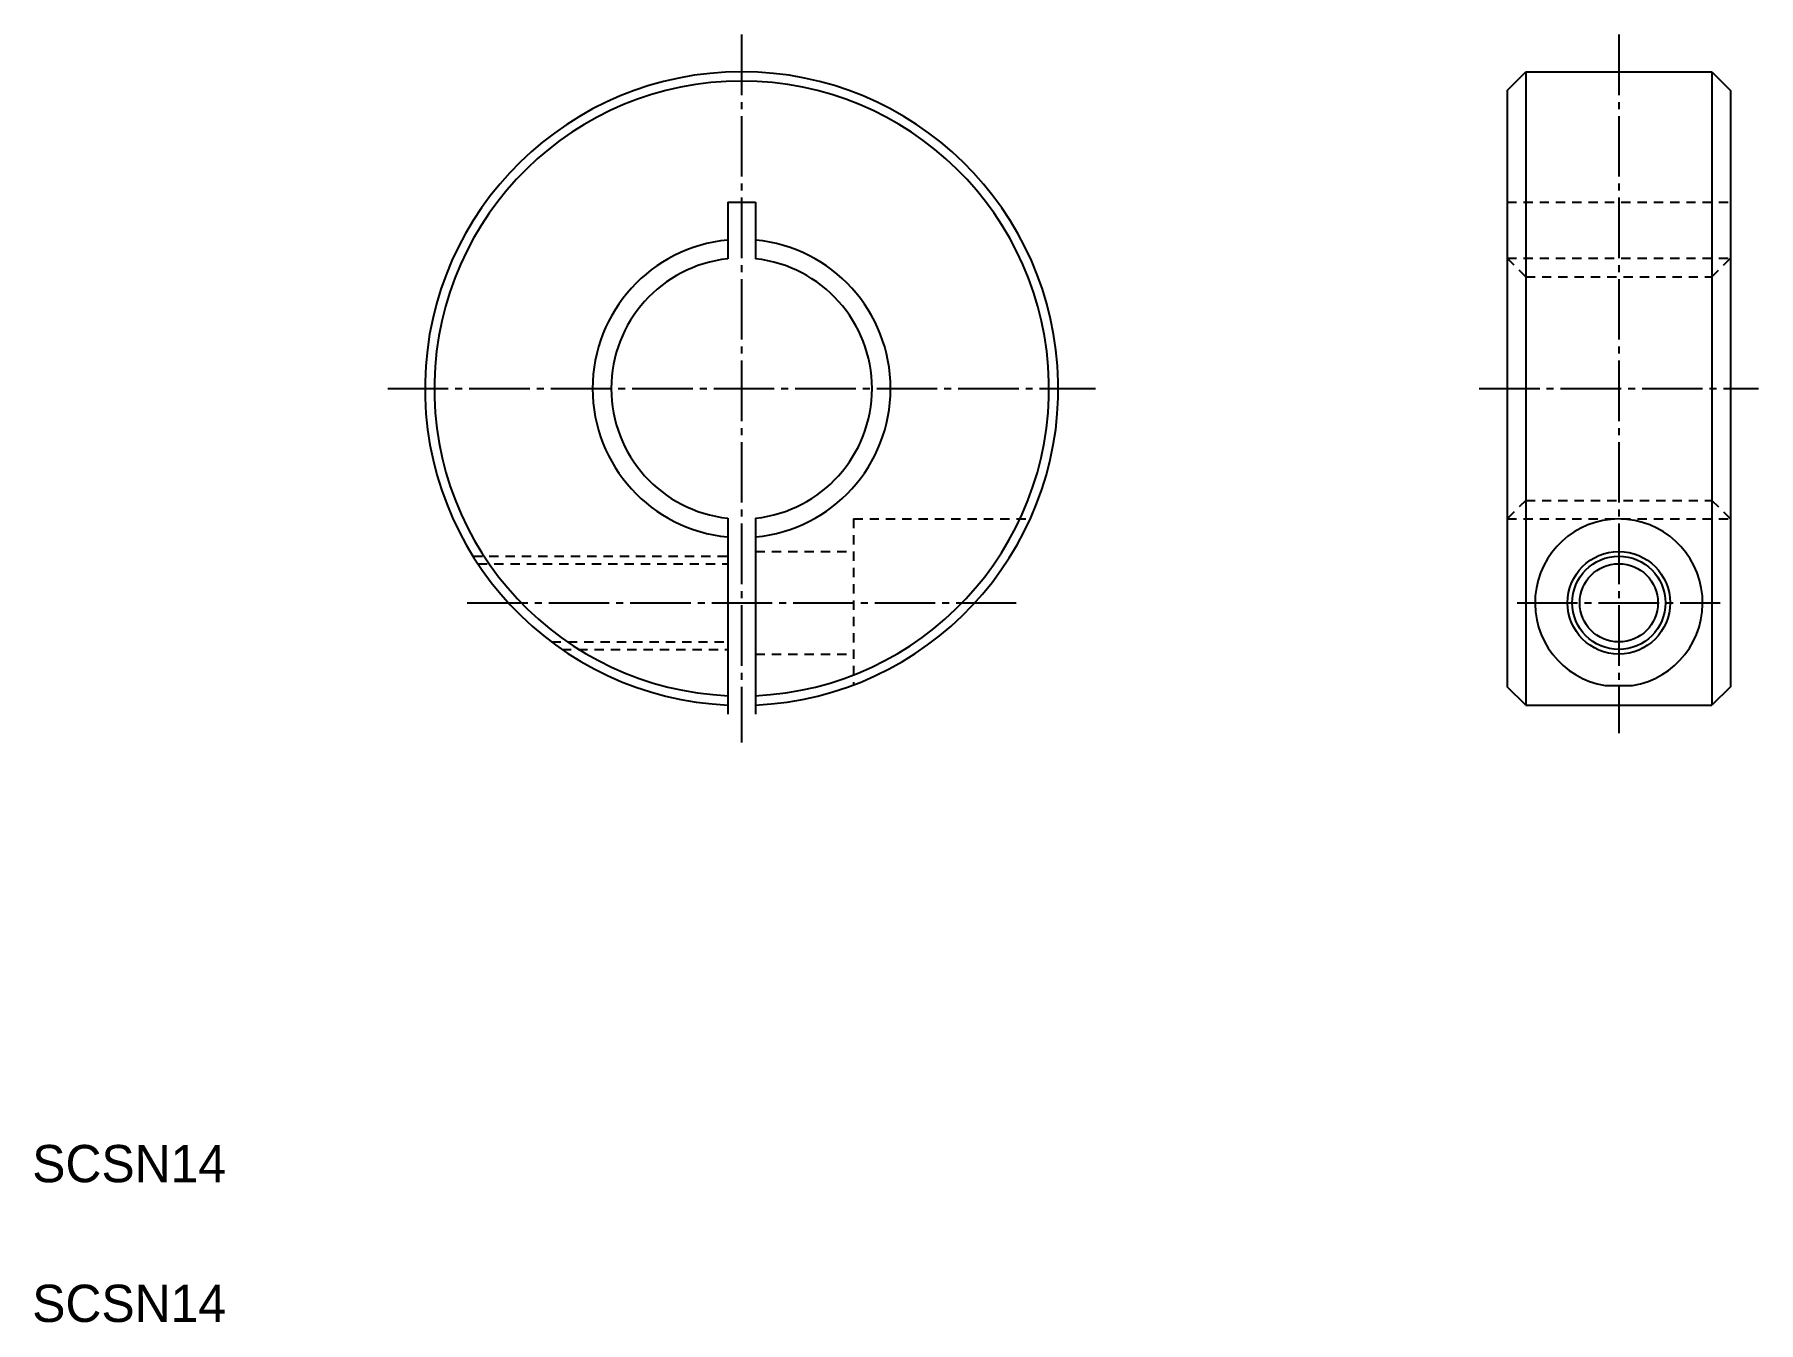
# Model space of a CAD drawing. Extents: x 5.1 to 97.7, y 5 to 74.1.
import ezdxf

# ---------------------------------------------------------------- set-up
doc = ezdxf.new("R2010")
doc.units = 0
doc.header["$LTSCALE"] = 0.25
doc.linetypes.add('CENTER', pattern=[17.5, 13, -1.5, 1.5, -1.5])
doc.linetypes.add('DASHED', pattern=[3.5, 2, -1.5])
doc.layers.get('0').update_dxf_attribs({"linetype": 'CONTINUOUS'})
doc.layers.add('CENTER', color=1, linetype='CENTER')

msp = doc.modelspace()

# ---------------------------------------------------------------- linework, layer by layer
at = {"color": 7, "linetype": 'CONTINUOUS'}
for p, q in [((84.186, 71.095), (85.186, 72.095)), ((85.186, 72.095), (85.186, 38.095)), ((85.186, 72.095), (95.186, 72.095)), ((95.186, 72.095), (95.186, 38.095)), ((95.186, 72.095), (96.186, 71.095)), ((84.186, 71.095), (84.186, 39.095)), ((96.186, 71.095), (96.186, 39.095)), ((42.339, 65.095), (42.339, 62.055)), ((42.339, 65.095), (43.839, 65.095)), ((43.839, 65.095), (43.839, 62.055)), ((42.339, 48.136), (42.339, 37.611)), ((43.839, 48.136), (43.839, 37.611)), ((85.186, 38.095), (84.186, 39.095)), ((89.449, 39.156), (90.923, 39.156)), ((96.186, 39.095), (95.186, 38.095)), ((85.186, 38.095), (95.186, 38.095))]:
    msp.add_line(p, q, dxfattribs=at)
at = {"color": 3, "linetype": 'DASHED'}
for p, q in [((84.186, 65.095), (96.186, 65.095)), ((84.186, 62.095), (96.186, 62.095)), ((85.186, 61.095), (84.186, 62.095)), ((95.186, 61.095), (96.186, 62.095)), ((85.186, 61.095), (95.186, 61.095)), ((85.186, 49.095), (84.186, 48.095)), ((85.186, 49.095), (95.186, 49.095)), ((95.186, 49.095), (96.186, 48.095)), ((49.089, 48.095), (58.581, 48.095)), ((49.089, 48.095), (49.089, 39.156)), ((84.186, 48.095), (96.186, 48.095)), ((43.839, 46.345), (49.089, 46.345)), ((28.667, 46.095), (42.339, 46.095)), ((28.924, 45.695), (42.339, 45.695)), ((32.889, 41.495), (42.339, 41.495)), ((33.445, 41.095), (42.339, 41.095)), ((43.839, 40.845), (49.089, 40.845))]:
    msp.add_line(p, q, dxfattribs=at)
for p, q in [((51.462, 48.095), (51.462, 48.096)), ((53.835, 48.095), (53.835, 48.095))]:
    msp.add_line(p, q)
at = {"color": 7, "linetype": 'CONTINUOUS'}
for radius in [2.75, 2.1]:
    msp.add_circle((90.186, 43.595), radius, dxfattribs=at)
at = {"color": 3, "linetype": 'CONTINUOUS'}
msp.add_circle((90.186, 43.595), 2.5, dxfattribs=at)
at = {"color": 7, "linetype": 'CONTINUOUS'}
for centre, radius, start, end in [((43.089, 55.095), 17, 272.45628, 267.5437), ((43.089, 55.095), 16.5, 272.45628, 267.5437), ((43.089, 55.095), 7, 96.15064, 263.84936), ((43.089, 55.095), 7, 276.15064, 83.84936), ((90.186, 43.595), 4.5, 279.42287, 260.57713)]:
    msp.add_arc(centre, radius, start, end, dxfattribs=at)
at = {"color": 3, "linetype": 'CONTINUOUS'}
for start, end in [(95.37938, 264.62063), (275.37938, 84.62062)]:
    msp.add_arc((43.089, 55.095), 8, start, end, dxfattribs=at)
at = {"layer": 'CENTER', "color": 1, "linetype": 'CENTER'}
for p, q in [((43.089, 74.095), (43.089, 36.095)), ((90.186, 74.095), (90.186, 36.595)), ((24.089, 55.095), (62.089, 55.095)), ((82.686, 55.095), (97.686, 55.095)), ((28.358, 43.595), (57.82, 43.595)), ((84.722, 43.595), (95.627, 43.595))]:
    msp.add_line(p, q, dxfattribs=at)

# ---------------------------------------------------------------- texts
for p in [(5, 12.5), (5, 5)]:
    msp.add_text('SCSN14', height=2).set_placement(p)

doc.saveas('drawing.dxf')
